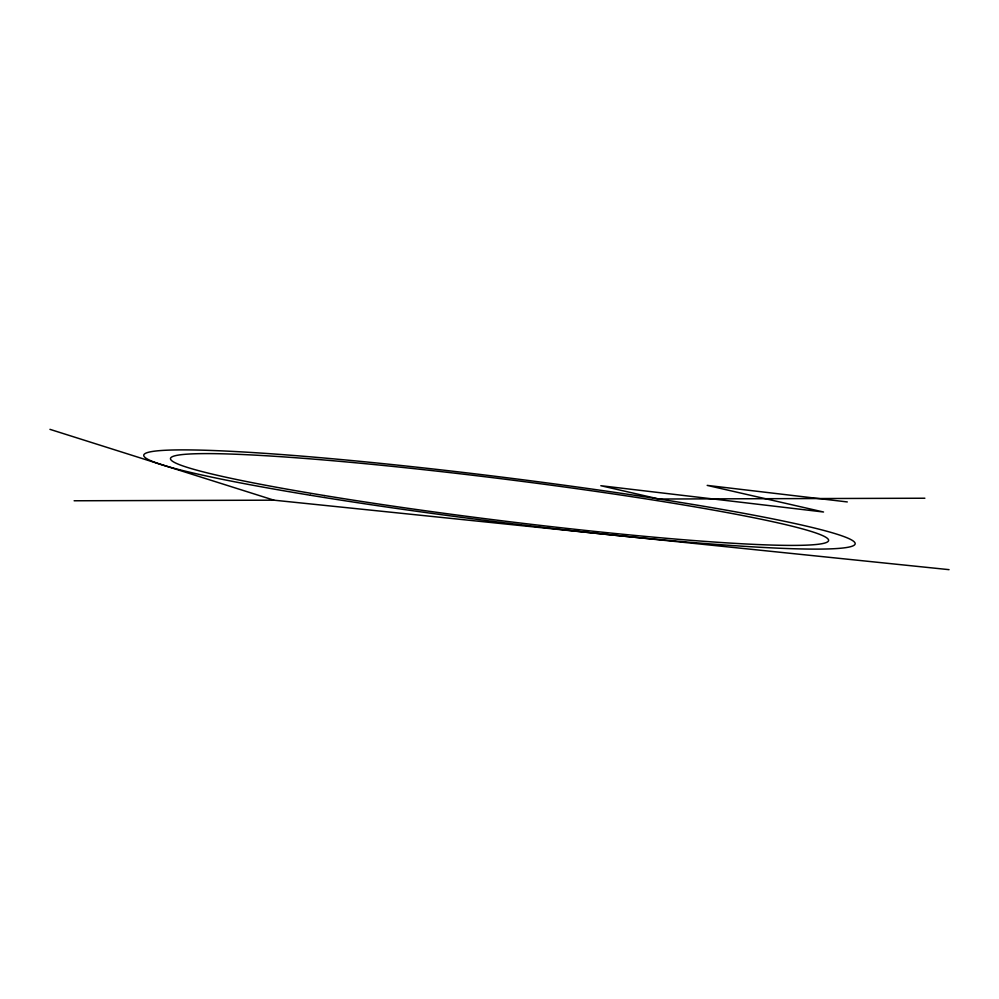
<?xml version="1.0" encoding="UTF-8"?>
<svg xmlns="http://www.w3.org/2000/svg" width="999" height="999" viewBox="0 0 999 999"><rect width="100%" height="100%" fill="white"/><g stroke="black" fill="none" stroke-linecap="round" stroke-linejoin="round"><path stroke-width="1.5" d="M74.126 500.774L273.913 500.174L949.05 569.655M924.874 498.226L659.015 499.025L600.836 485.714L823.538 512.012L707.18 485.389L847.302 501.935M49.95 429.345L273.913 500.174M310.489 495.267A358.391 22.502 7.1 0 0 854.919 544.43A358.391 22.502 7.1 0 0 333.092 458.816A358.391 22.502 7.1 0 0 310.489 495.267M324.6 495.579A331.631 20.829 7.1 0 0 828.383 541.071A331.631 20.829 7.1 0 0 345.517 461.85A331.631 20.829 7.1 0 0 324.6 495.579"/></g></svg>
